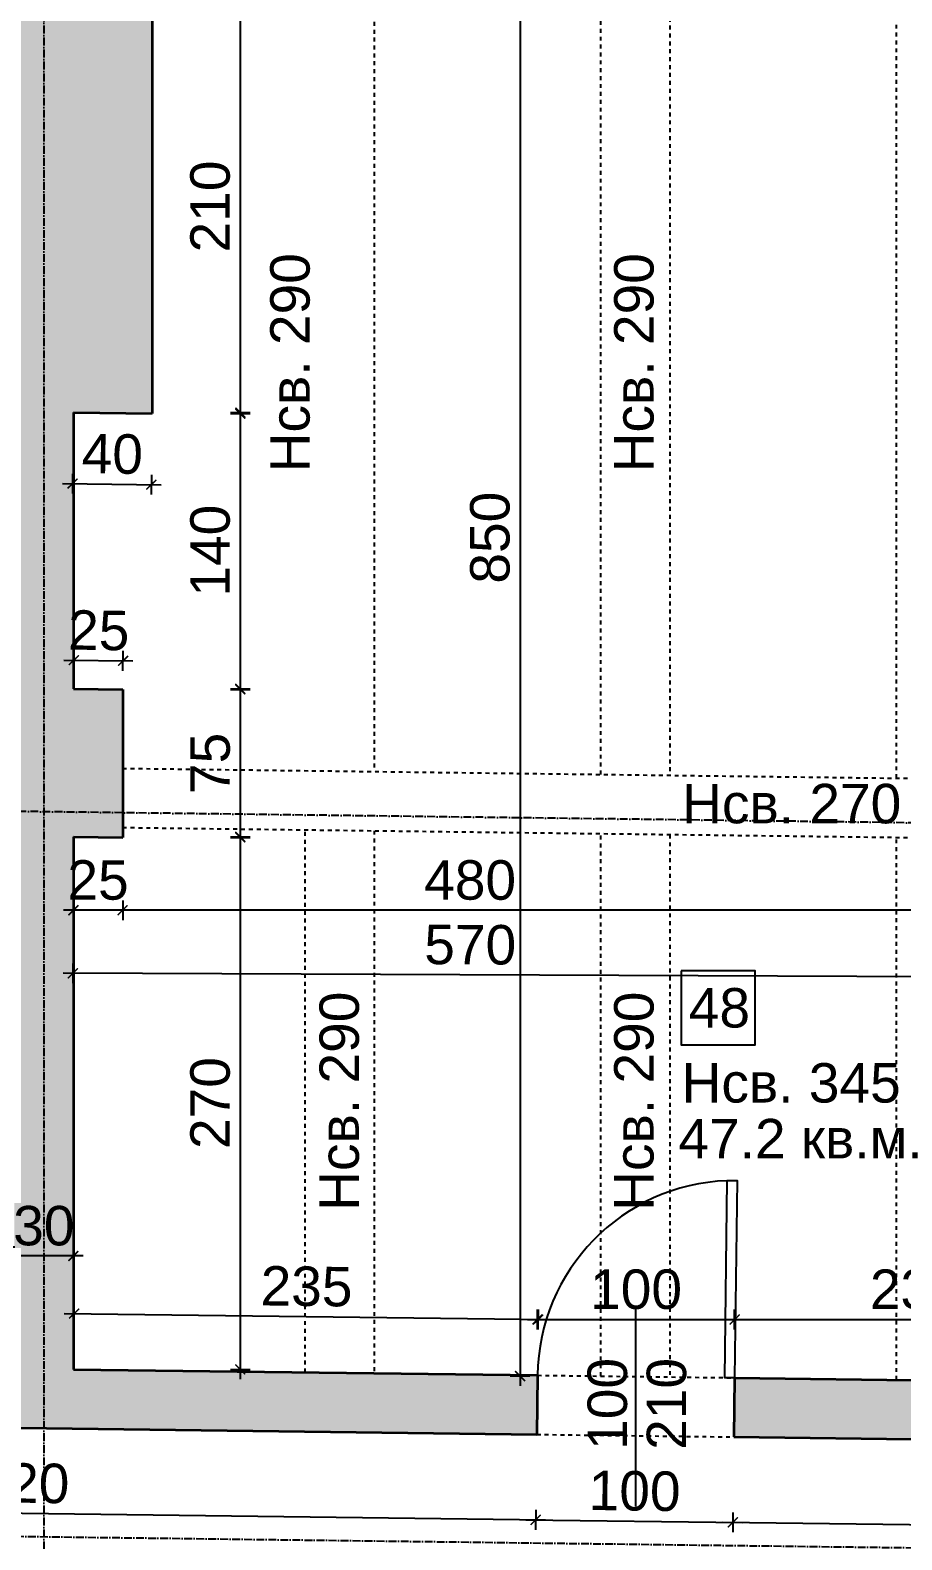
# Model space of a CAD drawing. Header units: inches. Extents: x -72385 to 39588, y -6525 to 66685.
# Drawn here: x -45962 to -45520, y 30060 to 30825 of the extents above; entities that cross this region are included whole.
import ezdxf

# ---------------------------------------------------------------- set-up
doc = ezdxf.new("R2010")
doc.units = ezdxf.units.IN
doc.header["$MEASUREMENT"] = 0
doc.linetypes.add('DashDot', pattern=[0.6, 0.4, -0.1, 0, -0.1])
doc.linetypes.add('Hidden', pattern=[0.4, 0.2, -0.2])
for name, color, linetype, lineweight in [('Врати', 251, 'Continuous', 25), ('Линия на разрез', 252, 'DashDot', 25), ('Надписи Hсв', 252, 'Continuous', 25), ('Надписи врати', 252, 'Continuous', 25), ('Надписи коти вътрешни', 252, 'Continuous', 25), ('Надписи номера на пом.', 252, 'Continuous', 25), ('Надписи площ', 252, 'Continuous', 25), ('Оси', 252, 'DashDot', 25), ('Пунктир', 253, 'Hidden', 25), ('Разрезни линии', 7, 'Continuous', 35), ('Щрих стени', 254, 'Continuous', 25)]:
    doc.layers.add(name, color=color, linetype=linetype, lineweight=lineweight)
doc.styles.add('Arial Regular', font='arial.ttf')
doc.styles.get("Standard").update_dxf_attribs({"font": 'arial.ttf'})
doc.dimstyles.new('Annotative', dxfattribs={"dimscale": 0, "dimtxt": 20, "dimasz": 5, "dimexe": 5, "dimexo": 5, "dimgap": 5, "dimtad": 1, "dimdec": 0, "dimzin": 0, "dimdsep": 46, "dimtxsty": 'Standard', "dimblk": 'ARCHTICK', "dimcen": 5, "dimdle": 5, "dimadec": 0, "dimazin": 0, "dimtfac": 1, "dimtdec": 0, "dimtofl": 0, "dimtmove": 0, "dimatfit": 3, "dimldrblk": 'ARCHTICK', "dimfxl": 5, "dimfxlon": 1, "dimtolj": 1, "dimtzin": 0, "dimarcsym": 1})

# ---------------------------------------------------------------- blocks, each defined once
blk = doc.blocks.new('_ArchTick')
at = {"color": 0, "linetype": 'ByBlock', "const_width": 0.15}
blk.add_lwpolyline([(-0.5, -0.5), (0.5, 0.5)], dxfattribs=at)
blk = doc.blocks.new('*D3999')
at = {"layer": 'Defpoints', "color": 0, "ltscale": 50, "transparency": 16777216}
for p in [(-46224.84, 30119.85), (-45704.84, 30113.23), (-45705.39, 30069.95)]:
    blk.add_point(p, dxfattribs=at)
at = {"layer": 'Надписи коти вътрешни', "color": 0, "lineweight": -2, "ltscale": 50, "transparency": 16777216}
for p, q in [((-46225.32, 30081.57), (-46225.45, 30071.57)), ((-46230.39, 30076.63), (-45700.39, 30069.89)), ((-45705.32, 30074.95), (-45705.45, 30064.95))]:
    blk.add_line(p, q, dxfattribs=at)
at = {"layer": 'Надписи коти вътрешни', "color": 0, "lineweight": -2, "ltscale": 50, "transparency": 16777216, "xscale": 5, "yscale": 5, "zscale": 5}
for p, rotation in [((-46225.39, 30076.57), 179.2706286525394), ((-45705.39, 30069.95), 359.2706286525394)]:
    blk.add_blockref('_ArchTick', p, dxfattribs=dict(at, rotation=rotation))
at = {"layer": 'Надписи коти вътрешни', "color": 0, "ltscale": 50, "transparency": 16777216, "insert": (-45965.19, 30088.47), "char_height": 20, "attachment_point": 5, "rotation": 359.27063}
blk.add_mtext('\\A1;520', dxfattribs=at)
blk = doc.blocks.new('*D4000')
at = {"layer": 'Defpoints', "color": 0, "ltscale": 50, "transparency": 16777216}
for p in [(-45704.84, 30113.23), (-45604.84, 30111.96), (-45605.39, 30068.68)]:
    blk.add_point(p, dxfattribs=at)
at = {"layer": 'Надписи коти вътрешни', "color": 0, "lineweight": -2, "ltscale": 50, "transparency": 16777216}
for p, q in [((-45710.39, 30070.01), (-45600.39, 30068.61)), ((-45705.32, 30074.95), (-45705.45, 30064.95)), ((-45605.32, 30073.68), (-45605.45, 30063.68))]:
    blk.add_line(p, q, dxfattribs=at)
at = {"layer": 'Надписи коти вътрешни', "color": 0, "lineweight": -2, "ltscale": 50, "transparency": 16777216, "xscale": 5, "yscale": 5, "zscale": 5}
for p, rotation in [((-45705.39, 30069.95), 179.2706286525337), ((-45605.39, 30068.68), 359.2706286525337)]:
    blk.add_blockref('_ArchTick', p, dxfattribs=dict(at, rotation=rotation))
at = {"layer": 'Надписи коти вътрешни', "color": 0, "ltscale": 50, "transparency": 16777216, "insert": (-45655.19, 30084.52), "char_height": 20, "attachment_point": 5, "rotation": 359.27063}
blk.add_mtext('\\A1;100', dxfattribs=at)
blk = doc.blocks.new('*D4001')
at = {"layer": 'Defpoints', "color": 0, "ltscale": 50, "transparency": 16777216}
for p in [(-45604.84, 30111.96), (-45369.84, 30108.97), (-45370.39, 30065.69)]:
    blk.add_point(p, dxfattribs=at)
at = {"layer": 'Надписи коти вътрешни', "color": 0, "lineweight": -2, "ltscale": 50, "transparency": 16777216}
for p, q in [((-45605.32, 30073.68), (-45605.45, 30063.68)), ((-45370.32, 30070.68), (-45370.45, 30060.69)), ((-45610.39, 30068.74), (-45365.39, 30065.62))]:
    blk.add_line(p, q, dxfattribs=at)
at = {"layer": 'Надписи коти вътрешни', "color": 0, "lineweight": -2, "ltscale": 50, "transparency": 16777216, "xscale": 5, "yscale": 5, "zscale": 5}
for p, rotation in [((-45605.39, 30068.68), 179.27062865254), ((-45370.39, 30065.69), 359.2706286525401)]:
    blk.add_blockref('_ArchTick', p, dxfattribs=dict(at, rotation=rotation))
at = {"layer": 'Надписи коти вътрешни', "color": 0, "ltscale": 50, "transparency": 16777216, "insert": (-45487.69, 30082.4), "char_height": 20, "attachment_point": 5, "rotation": 359.27063}
blk.add_mtext('\\A1;235', dxfattribs=at)
blk = doc.blocks.new('*D4314')
at = {"layer": 'Defpoints', "color": 0, "ltscale": 50, "transparency": 16777216}
for p in [(-45899.84, 30840.77), (-45899.84, 30630.76), (-45855.21, 30630.76)]:
    blk.add_point(p, dxfattribs=at)
at = {"layer": 'Надписи коти вътрешни', "color": 0, "lineweight": -2, "ltscale": 50, "transparency": 16777216}
for p, q in [((-45855.21, 30845.77), (-45855.21, 30625.76)), ((-45860.21, 30840.77), (-45850.21, 30840.77)), ((-45860.21, 30630.76), (-45850.21, 30630.76))]:
    blk.add_line(p, q, dxfattribs=at)
at = {"layer": 'Надписи коти вътрешни', "color": 0, "lineweight": -2, "ltscale": 50, "transparency": 16777216, "xscale": 5, "yscale": 5, "zscale": 5}
for p, rotation in [((-45855.21, 30840.77), 90), ((-45855.21, 30630.76), 270)]:
    blk.add_blockref('_ArchTick', p, dxfattribs=dict(at, rotation=rotation))
at = {"layer": 'Надписи коти вътрешни', "color": 0, "ltscale": 50, "transparency": 16777216, "insert": (-45870.42, 30735.76), "char_height": 20, "attachment_point": 5, "rotation": 90}
blk.add_mtext('\\A1;210', dxfattribs=at)
blk = doc.blocks.new('*D4315')
at = {"layer": 'Defpoints', "color": 0, "ltscale": 50, "transparency": 16777216}
for p in [(-45939.84, 30631.27), (-45939.84, 30491.25), (-45855.21, 30491.25)]:
    blk.add_point(p, dxfattribs=at)
at = {"layer": 'Надписи коти вътрешни', "color": 0, "lineweight": -2, "ltscale": 50, "transparency": 16777216}
for p, q in [((-45855.21, 30636.27), (-45855.21, 30486.25)), ((-45860.21, 30631.27), (-45850.21, 30631.27)), ((-45860.21, 30491.25), (-45850.21, 30491.25))]:
    blk.add_line(p, q, dxfattribs=at)
at = {"layer": 'Надписи коти вътрешни', "color": 0, "lineweight": -2, "ltscale": 50, "transparency": 16777216, "xscale": 5, "yscale": 5, "zscale": 5}
for p, rotation in [((-45855.21, 30631.27), 90), ((-45855.21, 30491.25), 270)]:
    blk.add_blockref('_ArchTick', p, dxfattribs=dict(at, rotation=rotation))
at = {"layer": 'Надписи коти вътрешни', "color": 0, "ltscale": 50, "transparency": 16777216, "insert": (-45870.42, 30561.26), "char_height": 20, "attachment_point": 5, "rotation": 90}
blk.add_mtext('\\A1;140', dxfattribs=at)
blk = doc.blocks.new('*D4316')
at = {"layer": 'Defpoints', "color": 0, "ltscale": 50, "transparency": 16777216}
for p in [(-45914.84, 30490.94), (-45914.84, 30415.93), (-45855.21, 30415.93)]:
    blk.add_point(p, dxfattribs=at)
at = {"layer": 'Надписи коти вътрешни', "color": 0, "lineweight": -2, "ltscale": 50, "transparency": 16777216}
for p, q in [((-45860.21, 30490.94), (-45850.21, 30490.94)), ((-45855.21, 30495.94), (-45855.21, 30410.93)), ((-45860.21, 30415.93), (-45850.21, 30415.93))]:
    blk.add_line(p, q, dxfattribs=at)
at = {"layer": 'Надписи коти вътрешни', "color": 0, "lineweight": -2, "ltscale": 50, "transparency": 16777216, "xscale": 5, "yscale": 5, "zscale": 5}
for p, rotation in [((-45855.21, 30490.94), 90), ((-45855.21, 30415.93), 270)]:
    blk.add_blockref('_ArchTick', p, dxfattribs=dict(at, rotation=rotation))
at = {"layer": 'Надписи коти вътрешни', "color": 0, "ltscale": 50, "transparency": 16777216, "insert": (-45870.38, 30453.43), "char_height": 20, "attachment_point": 5, "rotation": 90}
blk.add_mtext('\\A1;75', dxfattribs=at)
blk = doc.blocks.new('*D4317')
at = {"layer": 'Defpoints', "color": 0, "ltscale": 50, "transparency": 16777216}
for p in [(-45939.84, 30416.25), (-45939.84, 30146.23), (-45855.21, 30146.23)]:
    blk.add_point(p, dxfattribs=at)
at = {"layer": 'Надписи коти вътрешни', "color": 0, "lineweight": -2, "ltscale": 50, "transparency": 16777216}
for p, q in [((-45860.21, 30416.25), (-45850.21, 30416.25)), ((-45855.21, 30421.25), (-45855.21, 30141.23)), ((-45860.21, 30146.23), (-45850.21, 30146.23))]:
    blk.add_line(p, q, dxfattribs=at)
at = {"layer": 'Надписи коти вътрешни', "color": 0, "lineweight": -2, "ltscale": 50, "transparency": 16777216, "xscale": 5, "yscale": 5, "zscale": 5}
for p, rotation in [((-45855.21, 30416.25), 90), ((-45855.21, 30146.23), 270)]:
    blk.add_blockref('_ArchTick', p, dxfattribs=dict(at, rotation=rotation))
at = {"layer": 'Надписи коти вътрешни', "color": 0, "ltscale": 50, "transparency": 16777216, "insert": (-45870.42, 30281.24), "char_height": 20, "attachment_point": 5, "rotation": 90}
blk.add_mtext('\\A1;270', dxfattribs=at)
blk = doc.blocks.new('*D4319')
at = {"layer": 'Defpoints', "color": 0, "ltscale": 50, "transparency": 16777216}
for p in [(-45939.84, 30631.27), (-45899.84, 30630.76), (-45900.3, 30594.76)]:
    blk.add_point(p, dxfattribs=at)
at = {"layer": 'Надписи коти вътрешни', "color": 0, "lineweight": -2, "ltscale": 50, "transparency": 16777216}
for p, q in [((-45940.23, 30600.27), (-45940.36, 30590.27)), ((-45900.23, 30599.76), (-45900.36, 30589.76)), ((-45945.3, 30595.34), (-45895.3, 30594.7))]:
    blk.add_line(p, q, dxfattribs=at)
at = {"layer": 'Надписи коти вътрешни', "color": 0, "lineweight": -2, "ltscale": 50, "transparency": 16777216, "xscale": 5, "yscale": 5, "zscale": 5}
for p, rotation in [((-45940.3, 30595.27), 179.2706286525517), ((-45900.3, 30594.76), 359.2706286525517)]:
    blk.add_blockref('_ArchTick', p, dxfattribs=dict(at, rotation=rotation))
at = {"layer": 'Надписи коти вътрешни', "color": 0, "ltscale": 50, "transparency": 16777216, "insert": (-45920.1, 30610.23), "char_height": 20, "attachment_point": 5, "rotation": 359.27063}
blk.add_mtext('\\A1;40', dxfattribs=at)
blk = doc.blocks.new('*D4320')
at = {"layer": 'Defpoints', "color": 0, "ltscale": 50, "transparency": 16777216}
for p in [(-45914.65, 30505.42), (-45939.84, 30491.25), (-45914.84, 30490.94)]:
    blk.add_point(p, dxfattribs=at)
at = {"layer": 'Надписи коти вътрешни', "color": 0, "lineweight": -2, "ltscale": 50, "transparency": 16777216}
for p, q in [((-45944.65, 30505.81), (-45909.65, 30505.36)), ((-45939.72, 30500.74), (-45939.59, 30510.74)), ((-45914.72, 30500.42), (-45914.59, 30510.42))]:
    blk.add_line(p, q, dxfattribs=at)
at = {"layer": 'Надписи коти вътрешни', "color": 0, "lineweight": -2, "ltscale": 50, "transparency": 16777216, "xscale": 5, "yscale": 5, "zscale": 5}
for p, rotation in [((-45939.65, 30505.74), 179.2706286525379), ((-45914.65, 30505.42), 359.2706286525379)]:
    blk.add_blockref('_ArchTick', p, dxfattribs=dict(at, rotation=rotation))
at = {"layer": 'Надписи коти вътрешни', "color": 0, "ltscale": 50, "transparency": 16777216, "insert": (-45926.96, 30520.79), "char_height": 20, "attachment_point": 5, "rotation": 359.27063}
blk.add_mtext('\\A1;25', dxfattribs=at)
blk = doc.blocks.new('*D4325')
at = {"layer": 'Defpoints', "color": 0, "ltscale": 50, "transparency": 16777216}
for p in [(-45704.1, 30171.51), (-45939.84, 30146.23), (-45704.46, 30143.23)]:
    blk.add_point(p, dxfattribs=at)
at = {"layer": 'Надписи коти вътрешни', "color": 0, "lineweight": -2, "ltscale": 50, "transparency": 16777216}
for p, q in [((-45939.54, 30169.51), (-45939.41, 30179.51)), ((-45704.16, 30166.51), (-45704.03, 30176.51)), ((-45944.48, 30174.57), (-45699.1, 30171.45))]:
    blk.add_line(p, q, dxfattribs=at)
at = {"layer": 'Надписи коти вътрешни', "color": 0, "lineweight": -2, "ltscale": 50, "transparency": 16777216, "xscale": 5, "yscale": 5, "zscale": 5}
for p, rotation in [((-45939.48, 30174.51), 179.2706286525347), ((-45704.1, 30171.51), 359.2706286525347)]:
    blk.add_blockref('_ArchTick', p, dxfattribs=dict(at, rotation=rotation))
at = {"layer": 'Надписи коти вътрешни', "color": 0, "ltscale": 50, "transparency": 16777216, "insert": (-45821.59, 30188.23), "char_height": 20, "attachment_point": 5, "rotation": 359.27063}
blk.add_mtext('\\A1;235', dxfattribs=at)
blk = doc.blocks.new('*D268')
at = {"layer": 'Defpoints', "color": 0, "ltscale": 50, "transparency": 16777216}
for p in [(-45604.46, 30171.51), (-45704.46, 30143.23), (-45604.46, 30141.96)]:
    blk.add_point(p, dxfattribs=at)
at = {"layer": 'Надписи коти вътрешни', "color": 0, "lineweight": -2, "ltscale": 50, "transparency": 16777216}
for p, q in [((-45704.46, 30166.51), (-45704.46, 30176.51)), ((-45604.46, 30166.51), (-45604.46, 30176.51)), ((-45709.46, 30171.51), (-45599.46, 30171.51))]:
    blk.add_line(p, q, dxfattribs=at)
at = {"layer": 'Надписи коти вътрешни', "color": 0, "lineweight": -2, "ltscale": 50, "transparency": 16777216, "xscale": 5, "yscale": 5, "zscale": 5, "rotation": 180}
blk.add_blockref('_ArchTick', (-45704.46, 30171.51), dxfattribs=at)
at = {"layer": 'Надписи коти вътрешни', "color": 0, "lineweight": -2, "ltscale": 50, "transparency": 16777216, "xscale": 5, "yscale": 5, "zscale": 5}
blk.add_blockref('_ArchTick', (-45604.46, 30171.51), dxfattribs=at)
at = {"layer": 'Надписи коти вътрешни', "color": 0, "ltscale": 50, "transparency": 16777216, "insert": (-45654.46, 30186.72), "char_height": 20, "attachment_point": 5}
blk.add_mtext('\\A1;100', dxfattribs=at)
blk = doc.blocks.new('*D7183')
at = {"layer": 'Defpoints', "color": 0, "ltscale": 50, "transparency": 16777216}
for p in [(-45369.84, 30171.51), (-45604.46, 30141.96), (-45369.84, 30138.97)]:
    blk.add_point(p, dxfattribs=at)
at = {"layer": 'Надписи коти вътрешни', "color": 0, "lineweight": -2, "ltscale": 50, "transparency": 16777216}
for p, q in [((-45604.46, 30166.51), (-45604.46, 30176.51)), ((-45369.84, 30166.51), (-45369.84, 30176.51)), ((-45609.46, 30171.51), (-45364.84, 30171.51))]:
    blk.add_line(p, q, dxfattribs=at)
at = {"layer": 'Надписи коти вътрешни', "color": 0, "lineweight": -2, "ltscale": 50, "transparency": 16777216, "xscale": 5, "yscale": 5, "zscale": 5, "rotation": 180}
blk.add_blockref('_ArchTick', (-45604.46, 30171.51), dxfattribs=at)
at = {"layer": 'Надписи коти вътрешни', "color": 0, "lineweight": -2, "ltscale": 50, "transparency": 16777216, "xscale": 5, "yscale": 5, "zscale": 5}
blk.add_blockref('_ArchTick', (-45369.84, 30171.51), dxfattribs=at)
at = {"layer": 'Надписи коти вътрешни', "color": 0, "ltscale": 50, "transparency": 16777216, "insert": (-45512.56, 30186.73), "char_height": 20, "attachment_point": 5}
blk.add_mtext('\\A1;235', dxfattribs=at)
blk = doc.blocks.new('*D8149')
at = {"layer": 'Defpoints', "color": 0, "ltscale": 50, "transparency": 16777216}
for p in [(-45939.84, 30416.25), (-45369.84, 30413.99), (-45940.11, 30346.99)]:
    blk.add_point(p, dxfattribs=at)
at = {"layer": 'Надписи коти вътрешни', "color": 0, "lineweight": -2, "ltscale": 50, "transparency": 16777216}
for p, q in [((-45365.11, 30344.72), (-45945.11, 30347.01)), ((-45940.09, 30351.99), (-45940.13, 30341.99)), ((-45370.09, 30349.74), (-45370.13, 30339.74))]:
    blk.add_line(p, q, dxfattribs=at)
at = {"layer": 'Надписи коти вътрешни', "color": 0, "lineweight": -2, "ltscale": 50, "transparency": 16777216, "xscale": 5, "yscale": 5, "zscale": 5}
for p, rotation in [((-45940.11, 30346.99), 179.7733478939966), ((-45370.11, 30344.74), 359.7733478939965)]:
    blk.add_blockref('_ArchTick', p, dxfattribs=dict(at, rotation=rotation))
at = {"layer": 'Надписи коти вътрешни', "color": 0, "ltscale": 50, "transparency": 16777216, "insert": (-45738.57, 30361.41), "char_height": 20, "attachment_point": 5, "rotation": 359.77335}
blk.add_mtext('\\A1;570', dxfattribs=at)
blk = doc.blocks.new('*D8148')
at = {"layer": 'Defpoints', "color": 0, "ltscale": 50, "transparency": 16777216}
for p in [(-45914.84, 30420.93), (-45434.84, 30414.82), (-45914.84, 30378.99)]:
    blk.add_point(p, dxfattribs=at)
at = {"layer": 'Надписи коти вътрешни', "color": 0, "lineweight": -2, "ltscale": 50, "transparency": 16777216}
for p, q in [((-45914.84, 30383.99), (-45914.84, 30373.99)), ((-45434.84, 30383.99), (-45434.84, 30373.99)), ((-45429.84, 30378.99), (-45919.84, 30378.99))]:
    blk.add_line(p, q, dxfattribs=at)
at = {"layer": 'Надписи коти вътрешни', "color": 0, "lineweight": -2, "ltscale": 50, "transparency": 16777216, "xscale": 5, "yscale": 5, "zscale": 5, "rotation": 180}
blk.add_blockref('_ArchTick', (-45914.84, 30378.99), dxfattribs=at)
at = {"layer": 'Надписи коти вътрешни', "color": 0, "lineweight": -2, "ltscale": 50, "transparency": 16777216, "xscale": 5, "yscale": 5, "zscale": 5}
blk.add_blockref('_ArchTick', (-45434.84, 30378.99), dxfattribs=at)
at = {"layer": 'Надписи коти вътрешни', "color": 0, "ltscale": 50, "transparency": 16777216, "insert": (-45738.63, 30394.2), "char_height": 20, "attachment_point": 5}
blk.add_mtext('\\A1;480', dxfattribs=at)
blk = doc.blocks.new('*D4346')
at = {"layer": 'Defpoints', "color": 0, "ltscale": 50, "transparency": 16777216}
for p in [(-45939.84, 30416.25), (-45914.84, 30415.93), (-45939.84, 30378.99)]:
    blk.add_point(p, dxfattribs=at)
at = {"layer": 'Надписи коти вътрешни', "color": 0, "lineweight": -2, "ltscale": 50, "transparency": 16777216}
for p, q in [((-45939.84, 30383.99), (-45939.84, 30373.99)), ((-45914.84, 30383.99), (-45914.84, 30373.99)), ((-45909.84, 30378.99), (-45944.84, 30378.99))]:
    blk.add_line(p, q, dxfattribs=at)
at = {"layer": 'Надписи коти вътрешни', "color": 0, "lineweight": -2, "ltscale": 50, "transparency": 16777216, "xscale": 5, "yscale": 5, "zscale": 5, "rotation": 180}
blk.add_blockref('_ArchTick', (-45939.84, 30378.99), dxfattribs=at)
at = {"layer": 'Надписи коти вътрешни', "color": 0, "lineweight": -2, "ltscale": 50, "transparency": 16777216, "xscale": 5, "yscale": 5, "zscale": 5}
blk.add_blockref('_ArchTick', (-45914.84, 30378.99), dxfattribs=at)
at = {"layer": 'Надписи коти вътрешни', "color": 0, "ltscale": 50, "transparency": 16777216, "insert": (-45927.34, 30394.2), "char_height": 20, "attachment_point": 5}
blk.add_mtext('\\A1;25', dxfattribs=at)
blk = doc.blocks.new('*D325')
at = {"layer": 'Defpoints', "color": 0, "ltscale": 50, "transparency": 16777216}
for p in [(-45672.34, 30992.89), (-45713.29, 30142.82), (-45672.34, 30142.82)]:
    blk.add_point(p, dxfattribs=at)
at = {"layer": 'Надписи коти вътрешни', "color": 0, "lineweight": -2, "ltscale": 50, "transparency": 16777216}
for p, q in [((-45713.29, 30997.89), (-45713.29, 30137.82)), ((-45708.29, 30992.89), (-45718.29, 30992.89)), ((-45708.29, 30142.82), (-45718.29, 30142.82))]:
    blk.add_line(p, q, dxfattribs=at)
at = {"layer": 'Надписи коти вътрешни', "color": 0, "lineweight": -2, "ltscale": 50, "transparency": 16777216, "xscale": 5, "yscale": 5, "zscale": 5}
for p, rotation in [((-45713.29, 30992.89), 90), ((-45713.29, 30142.82), 270)]:
    blk.add_blockref('_ArchTick', p, dxfattribs=dict(at, rotation=rotation))
at = {"layer": 'Надписи коти вътрешни', "color": 0, "ltscale": 50, "transparency": 16777216, "insert": (-45728.5, 30567.86), "char_height": 20, "attachment_point": 5, "rotation": 90}
blk.add_mtext('\\A1;850', dxfattribs=at)
blk = doc.blocks.new('*D7179')
at = {"layer": 'Defpoints', "color": 0, "ltscale": 10, "transparency": 16777216}
for p in [(-45969.84, 30203.74), (-45969.84, 30146.23), (-45939.84, 30146.23)]:
    blk.add_point(p, dxfattribs=at)
at = {"layer": 'Надписи коти вътрешни', "color": 0, "lineweight": -2, "ltscale": 10, "transparency": 16777216}
for p, q in [((-45969.84, 30198.74), (-45969.84, 30208.74)), ((-45939.84, 30198.74), (-45939.84, 30208.74)), ((-45934.84, 30203.74), (-45974.84, 30203.74))]:
    blk.add_line(p, q, dxfattribs=at)
at = {"layer": 'Надписи коти вътрешни', "color": 0, "lineweight": -2, "ltscale": 10, "transparency": 16777216, "xscale": 5, "yscale": 5, "zscale": 5}
for p, rotation in [((-45969.84, 30203.74), 180.000000000007), ((-45939.84, 30203.74), 6.95443702625198e-12)]:
    blk.add_blockref('_ArchTick', p, dxfattribs=dict(at, rotation=rotation))
at = {"layer": 'Надписи коти вътрешни', "color": 0, "ltscale": 10, "transparency": 16777216, "insert": (-45954.84, 30218.95), "char_height": 20, "attachment_point": 5}
blk.add_mtext('\\A1;30', dxfattribs=at)

msp = doc.modelspace()

# ---------------------------------------------------------------- hatches: boundary and pattern name
at = {"layer": 'Щрих стени', "ltscale": 10}
h = msp.add_hatch(color=256, dxfattribs=at)
h.dxf.hatch_style = 1
h.paths.add_polyline_path([(-48629.84, 29910.45), (-48741.97, 29911.88), (-48742.35, 29881.88), (-48630.22, 29880.45)])
h.paths.add_polyline_path([(-48351.96, 29906.91), (-48469.84, 29908.41), (-48470.22, 29878.41), (-48417.34, 29877.74), (-48417.34, 29812.74), (-48399.84, 29812.51), (-48399.84, 29307.47), (-48402.34, 29307.51), (-48402.34, 29277.5), (-48434.84, 29277.92), (-48435.28, 29242.92), (-48335.28, 29241.65), (-48334.84, 29276.64), (-48367.34, 29277.06), (-48367.34, 29307.06), (-48369.84, 29307.09), (-48369.84, 29812.13), (-48352.34, 29811.91), (-48352.34, 29876.91)])
h.paths.add_polyline_path([(-48634.84, 29280.46), (-48734.84, 29281.74), (-48735.28, 29246.74), (-48635.28, 29245.47)])
h.paths.add_polyline_path([(-48034.84, 29272.82), (-48134.84, 29274.1), (-48135.28, 29239.1), (-48035.28, 29237.83)])
h.paths.add_polyline_path([(-47734.84, 29269.01), (-47767.34, 29269.42), (-47767.34, 29299.42), (-47769.84, 29299.45), (-47769.84, 29804.49), (-47752.34, 29804.27), (-47752.34, 29869.28), (-47751.96, 29899.27), (-47869.84, 29900.77), (-47870.22, 29870.78), (-47817.34, 29870.1), (-47817.34, 29805.1), (-47799.84, 29804.88), (-47799.84, 29299.84), (-47802.34, 29299.87), (-47802.34, 29269.86), (-47834.84, 29270.28), (-47835.28, 29235.28), (-47735.28, 29234.01)])
h.paths.add_polyline_path([(-48029.84, 29902.81), (-48141.97, 29904.24), (-48142.35, 29874.24), (-48030.22, 29872.81)])
h.paths.add_polyline_path([(-47409.84, 29894.92), (-47541.97, 29896.6), (-47542.35, 29866.6), (-47410.22, 29864.92)])
h.paths.add_polyline_path([(-47434.84, 29265.19), (-47534.84, 29266.46), (-47535.28, 29231.46), (-47435.28, 29230.19)])
h.paths.add_polyline_path([(-47104.84, 29260.99), (-47137.34, 29261.4), (-47137.34, 29291.4), (-47139.84, 29291.43), (-47139.84, 29831.48), (-46970.22, 29829.32), (-46969.84, 29859.31), (-47139.84, 29861.48), (-47139.84, 29877.29), (-47149.84, 29877.29), (-47149.84, 29861.61), (-47169.84, 29861.86), (-47169.84, 29891.86), (-47249.84, 29892.88), (-47250.22, 29862.88), (-47202.34, 29862.27), (-47202.34, 29832.27), (-47169.84, 29831.86), (-47169.84, 29291.82), (-47202.34, 29292.23), (-47202.34, 29262.23), (-47234.84, 29262.64), (-47235.28, 29227.64), (-47105.28, 29225.99)])
h.paths.add_polyline_path([(-46299.84, 29850.78), (-46869.84, 29858.04), (-46870.22, 29828.04), (-46599.84, 29824.6), (-46599.84, 29789.6), (-46569.84, 29789.22), (-46569.84, 29284.18), (-46572.34, 29284.21), (-46572.34, 29254.21), (-46604.84, 29254.62), (-46605.28, 29219.62), (-45905.28, 29210.71), (-45904.84, 29245.71), (-45937.34, 29246.12), (-45937.34, 29276.12), (-45939.84, 29276.16), (-45939.84, 29813.7), (-45864.84, 29812.74), (-45864.84, 29815.24), (-45715.22, 29813.34), (-45714.84, 29843.34), (-46199.84, 29849.51), (-46200.22, 29819.51), (-46024.84, 29817.28), (-46024.84, 29814.78), (-45969.84, 29814.08), (-45969.84, 29276.54), (-45972.34, 29276.57), (-45972.34, 29246.57), (-46537.34, 29253.76), (-46537.34, 29283.76), (-46539.84, 29283.79), (-46539.84, 29823.84), (-46300.22, 29820.79)])
h.paths.add_polyline_path([(-46804.84, 29257.17), (-46837.34, 29257.58), (-46837.34, 29277.58), (-46872.34, 29278.03), (-46872.34, 29258.03), (-46904.84, 29258.44), (-46905.28, 29223.44), (-46805.28, 29222.17)])
h.paths.add_polyline_path([(-45604.84, 29241.89), (-45637.34, 29242.3), (-45637.34, 29262.3), (-45672.34, 29262.75), (-45672.34, 29242.75), (-45704.84, 29243.16), (-45705.28, 29208.17), (-45605.28, 29206.89)])
h.paths.add_polyline_path([(-45304.84, 29238.07), (-45337.34, 29238.48), (-45337.34, 29268.49), (-45339.84, 29268.52), (-45339.84, 29458.53), (-45369.84, 29458.53), (-45369.84, 29268.9), (-45372.34, 29268.93), (-45372.34, 29238.93), (-45404.84, 29239.34), (-45405.28, 29204.35), (-45305.28, 29203.07)])
h.paths.add_polyline_path([(-45319.84, 29838.31), (-45339.84, 29838.56), (-45339.84, 29893.95), (-45369.84, 29893.95), (-45369.84, 29838.94), (-45614.84, 29842.06), (-45615.22, 29812.07), (-45369.84, 29808.94), (-45369.84, 29558.54), (-45339.84, 29558.54), (-45339.84, 29808.56), (-45319.84, 29808.31)])
h.paths.add_polyline_path([(-45339.84, 30164.51), (-45369.84, 30164.51), (-45369.84, 30138.97), (-45604.46, 30141.96), (-45604.84, 30111.96), (-45369.84, 30108.97), (-45369.84, 30053.96), (-45339.84, 30053.96)])
h.paths.add_polyline_path([(-45704.46, 30143.23), (-45939.84, 30146.23), (-45939.84, 30416.25), (-45914.84, 30415.93), (-45914.84, 30490.94), (-45939.84, 30491.25), (-45939.84, 30631.27), (-45899.84, 30630.76), (-45899.84, 30840.77), (-45939.84, 30841.28), (-45939.84, 30981.29), (-45937.34, 30981.26), (-45937.34, 31011.27), (-45924.84, 31011.11), (-45924.39, 31046.1), (-45937.34, 31046.27), (-45937.34, 31066.27), (-45972.34, 31066.72), (-45972.34, 31046.71), (-46129.84, 31048.72), (-46129.84, 31068.72), (-46159.84, 31069.1), (-46159.84, 31049.1), (-46349.84, 31051.52), (-46349.84, 31071.52), (-46379.84, 31071.9), (-46379.84, 31051.9), (-46537.34, 31053.91), (-46537.34, 31073.91), (-46572.34, 31074.35), (-46572.34, 31054.35), (-46604.39, 31054.76), (-46604.84, 31019.76), (-46572.34, 31019.35), (-46572.34, 31004.35), (-45969.84, 30996.68), (-45969.84, 30444.13), (-46129.84, 30446.17), (-46129.84, 30841.2), (-46619.46, 30847.43), (-46619.84, 30817.44), (-46569.84, 30816.8), (-46569.84, 30526.78), (-46579.84, 30526.9), (-46579.84, 30486.9), (-46604.84, 30487.22), (-46604.84, 30467.22), (-46839.84, 30470.21), (-46839.84, 30820.24), (-46779.84, 30819.47), (-46779.46, 30849.47), (-46869.84, 30850.62), (-46869.84, 30470.59), (-46954.84, 30471.67), (-46954.84, 30309.16), (-46924.84, 30309.16), (-46924.84, 30441.29), (-46569.84, 30436.77), (-46569.84, 30154.25), (-46799.46, 30157.17), (-46799.84, 30127.17), (-46504.84, 30123.42), (-46504.46, 30153.41), (-46539.84, 30153.86), (-46539.84, 30816.42), (-46379.84, 30814.38), (-46379.84, 30151.83), (-46404.46, 30152.14), (-46404.84, 30122.14), (-46324.84, 30121.12), (-46324.46, 30151.12), (-46349.84, 30151.45), (-46349.84, 30418.97), (-45969.84, 30414.13), (-45969.84, 30146.61), (-46224.46, 30149.85), (-46224.84, 30119.85), (-45704.84, 30113.23)])
h.paths.add_polyline_path([(-46159.84, 30446.55), (-46349.84, 30448.97), (-46349.84, 30814), (-46159.84, 30811.58)], flags=16)

# ---------------------------------------------------------------- linework, layer by layer
at = {"layer": 'Врати', "ltscale": 50}
msp.add_lwpolyline([(-45604.46, 30141.96), (-45609.46, 30142.02), (-45608.18, 30242.01), (-45603.18, 30241.95)], close=True, dxfattribs=at)
msp.add_arc((-45604.46, 30141.96), 100, 92.13661, 179.27063, dxfattribs=at)
at = {"layer": 'Линия на разрез', "ltscale": 10}
msp.add_lwpolyline([(-52477.21, 30144.44), (-41314.83, 30002.34), (-41314.83, 29502.3), (-40057.72, 29486.3), (-40057.09, 29536.29)], dxfattribs=at)
at = {"layer": 'Надписи врати', "ltscale": 50}
msp.add_line((-45654.55, 30076.74), (-45654.55, 30176.74), dxfattribs=at)
at = {"layer": 'Надписи номера на пом.', "ltscale": 50}
msp.add_lwpolyline([(-45631.6, 30348.23), (-45631.6, 30310.73), (-45594.1, 30310.73), (-45594.1, 30348.23)], close=True, dxfattribs=at)
at = {"layer": 'Оси', "ltscale": 10}
for p, q in [((-45954.84, 31529.03), (-45954.84, 28728.8)), ((-39839.84, 30351.09), (-52799.84, 30516.08))]:
    msp.add_line(p, q, dxfattribs=at)
at = {"layer": 'Пунктир', "ltscale": 10}
for p, q in [((-45787.34, 31009.36), (-45787.34, 30449.31)), ((-45522.34, 30445.94), (-45522.34, 31005.98)), ((-45672.34, 30447.85), (-45672.34, 30987.89)), ((-45637.34, 30987.44), (-45637.34, 30447.4)), ((-45914.84, 30450.93), (-45434.84, 30444.82)), ((-45914.84, 30420.93), (-45434.84, 30414.82)), ((-45822.34, 30144.73), (-45822.34, 30419.75)), ((-45787.34, 30419.31), (-45787.34, 30144.28)), ((-45672.34, 30142.82), (-45672.34, 30417.84)), ((-45637.34, 30417.4), (-45637.34, 30142.37)), ((-45522.34, 30140.91), (-45522.34, 30415.93)), ((-45704.46, 30143.23), (-45604.46, 30141.96)), ((-45704.84, 30113.23), (-45604.84, 30111.96))]:
    msp.add_line(p, q, dxfattribs=at)
at = {"layer": 'Разрезни линии', "ltscale": 50}
for p, q in [((-45899.84, 30840.77), (-45899.84, 30630.76)), ((-45939.84, 30631.27), (-45899.84, 30630.76)), ((-45939.84, 30631.27), (-45939.84, 30491.25)), ((-45939.84, 30491.25), (-45914.84, 30490.94)), ((-45914.84, 30490.94), (-45914.84, 30415.93)), ((-45939.84, 30416.25), (-45914.84, 30415.93)), ((-45939.84, 30416.25), (-45939.84, 30146.23)), ((-45939.84, 30146.23), (-45704.46, 30143.23)), ((-45704.46, 30143.23), (-45704.84, 30113.23)), ((-45604.46, 30141.96), (-45604.84, 30111.96)), ((-45604.46, 30141.96), (-45369.84, 30138.97)), ((-46224.84, 30119.85), (-45704.84, 30113.23)), ((-45604.84, 30111.96), (-45369.84, 30108.97))]:
    msp.add_line(p, q, dxfattribs=at)

# ---------------------------------------------------------------- texts
at = {"layer": 'Надписи Hсв', "ltscale": 100, "char_height": 20, "width": 180.4891, "attachment_point": 1, "rotation": 90, "style": 'Arial Regular'}
for insert in [(-45840.02, 30600.99), (-45665.58, 30600.99), (-45815.03, 30226.61), (-45665.58, 30226.61)]:
    msp.add_mtext('Hсв. 290', dxfattribs=dict(at, insert=insert))
at = {"layer": 'Надписи Hсв', "ltscale": 100, "char_height": 20, "width": 180.4891, "attachment_point": 1, "style": 'Arial Regular'}
for s, insert in [('Hсв. 270', (-45631.08, 30443.06)), ('Hсв. 345', (-45631.36, 30301.49))]:
    msp.add_mtext(s, dxfattribs=dict(at, insert=insert))
at = {"layer": 'Надписи врати', "ltscale": 100, "char_height": 20, "width": 180.4891, "attachment_point": 1, "rotation": 90, "style": 'Arial Regular'}
for s, insert in [('100', (-45679.07, 30105.4)), ('210', (-45649.07, 30105.4))]:
    msp.add_mtext(s, dxfattribs=dict(at, insert=insert))
at = {"layer": 'Надписи номера на пом.', "ltscale": 100, "insert": (-45702.45, 30339.54), "char_height": 20, "width": 180.4891, "attachment_point": 1, "style": 'Arial Regular'}
msp.add_mtext('\\pxqc;48', dxfattribs=at)
at = {"layer": 'Надписи площ', "ltscale": 100, "insert": (-45632.99, 30273.2), "char_height": 20, "width": 180.4891, "attachment_point": 1, "style": 'Arial Regular'}
msp.add_mtext('47.2 кв.м.', dxfattribs=at)

# ---------------------------------------------------------------- dimensions: what is measured, and where the dimension line sits
at = {"layer": 'Надписи коти вътрешни', "ltscale": 50}
for base, p1, p2, picture, middle in [((-45713.29, 30142.82), (-45672.34, 30992.89), (-45672.34, 30142.82), '*D325', (-45728.5, 30567.86)), ((-45855.21, 30630.76), (-45899.84, 30840.77), (-45899.84, 30630.76), '*D4314', (-45870.42, 30735.76)), ((-45855.21, 30491.25), (-45939.84, 30631.27), (-45939.84, 30491.25), '*D4315', (-45870.42, 30561.26)), ((-45855.21, 30415.93), (-45914.84, 30490.94), (-45914.84, 30415.93), '*D4316', (-45870.38, 30453.43)), ((-45855.21, 30146.23), (-45939.84, 30416.25), (-45939.84, 30146.23), '*D4317', (-45870.42, 30281.24))]:
    dim = msp.add_linear_dim(base=base, p1=p1, p2=p2, angle=90, dimstyle='Annotative', override={"dimscale": 0, "dimtix": 0, "dimtofl": 0, "dimtmove": 0, "dimatfit": 3}, dxfattribs=at)
    dim.commit()
    dim.dimension.update_dxf_attribs({"geometry": picture, "text_midpoint": middle})
for p1, p2, distance, picture, middle in [((-45939.84, 30631.27), (-45899.84, 30630.76), -36, '*D4319', (-45920.1, 30610.23)), ((-45939.84, 30146.23), (-45704.46, 30143.23), 28.28, '*D4325', (-45821.59, 30188.23)), ((-46224.84, 30119.85), (-45704.84, 30113.23), -43.29, '*D3999', (-45965.19, 30088.47)), ((-45704.84, 30113.23), (-45604.84, 30111.96), -43.29, '*D4000', (-45655.19, 30084.52)), ((-45604.84, 30111.96), (-45369.84, 30108.97), -43.29, '*D4001', (-45487.69, 30082.4))]:
    dim = msp.add_aligned_dim(p1=p1, p2=p2, distance=distance, dimstyle='Annotative', override={"dimscale": 0, "dimtix": 0, "dimtofl": 0, "dimtmove": 0, "dimatfit": 3}, dxfattribs=at)
    dim.commit()
    dim.dimension.update_dxf_attribs({"geometry": picture, "text_midpoint": middle})
for base, p1, p2, angle, picture, middle in [((-45914.65, 30505.42), (-45939.84, 30491.25), (-45914.84, 30490.94), 359.27063, '*D4320', (-45927.15, 30505.58)), ((-45940.11, 30346.99), (-45369.84, 30413.99), (-45939.84, 30416.25), 179.77335, '*D8149', (-45738.63, 30346.2))]:
    dim = msp.add_linear_dim(base=base, p1=p1, p2=p2, angle=angle, dimstyle='Annotative', override={"dimscale": 0, "dimtix": 0, "dimtofl": 0, "dimtmove": 0, "dimatfit": 3}, dxfattribs=at)
    dim.commit()
    dim.dimension.update_dxf_attribs({"geometry": picture, "text_midpoint": middle, "dimtype": 129})
for base, p1, p2, picture, middle in [((-45939.84, 30378.99), (-45914.84, 30415.93), (-45939.84, 30416.25), '*D4346', (-45927.34, 30378.99)), ((-45914.84, 30378.99), (-45434.84, 30414.82), (-45914.84, 30420.93), '*D8148', (-45738.63, 30378.99)), ((-45369.84, 30171.51), (-45604.46, 30141.96), (-45369.84, 30138.97), '*D7183', (-45512.56, 30171.51))]:
    dim = msp.add_linear_dim(base=base, p1=p1, p2=p2, dimstyle='Annotative', override={"dimscale": 0, "dimtix": 0, "dimtofl": 0, "dimtmove": 0, "dimatfit": 3}, dxfattribs=at)
    dim.commit()
    dim.dimension.update_dxf_attribs({"geometry": picture, "text_midpoint": middle, "dimtype": 128})
at = {"layer": 'Надписи коти вътрешни', "ltscale": 10}
dim = msp.add_linear_dim(base=(-45969.84, 30203.74), p1=(-45939.84, 30146.23), p2=(-45969.84, 30146.23), angle=180, dimstyle='Annotative', override={"dimscale": 0, "dimtix": 0, "dimtofl": 0, "dimtmove": 0, "dimatfit": 3}, dxfattribs=at)
dim.commit()
dim.dimension.update_dxf_attribs({"geometry": '*D7179', "text_midpoint": (-45954.84, 30203.74), "dimtype": 129})
at = {"layer": 'Надписи коти вътрешни', "ltscale": 50}
dim = msp.add_linear_dim(base=(-45604.46, 30171.51), p1=(-45704.46, 30143.23), p2=(-45604.46, 30141.96), dimstyle='Annotative', override={"dimscale": 0, "dimtix": 0, "dimtofl": 0, "dimtmove": 0, "dimatfit": 3}, dxfattribs=at)
dim.commit()
dim.dimension.update_dxf_attribs({"geometry": '*D268', "text_midpoint": (-45654.46, 30186.72)})

doc.saveas('drawing.dxf')
